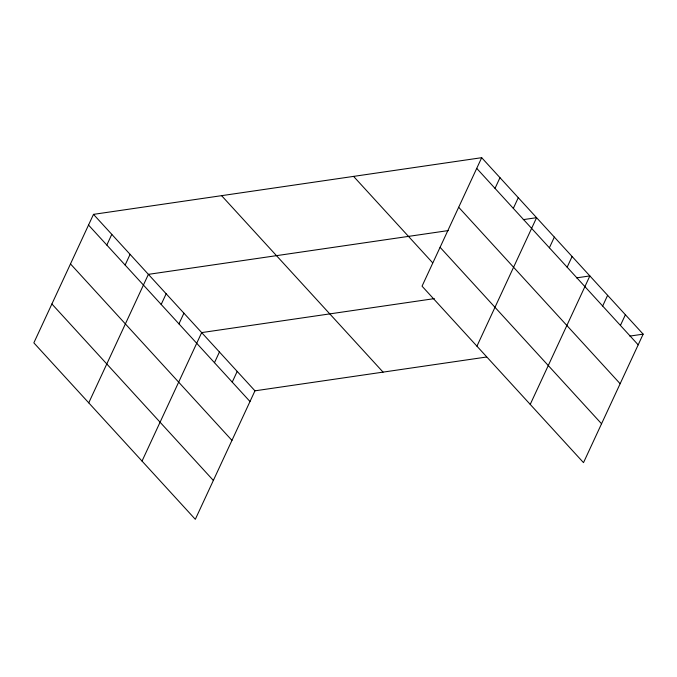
<?xml version="1.0" encoding="UTF-8"?>
<svg xmlns="http://www.w3.org/2000/svg" width="677" height="677" viewBox="0 0 677 677"><rect width="100%" height="100%" fill="white"/><g stroke="black" fill="none" stroke-linecap="round" stroke-linejoin="round"><path stroke-width="1.02" d="M481.685 157.69L422.042 286.176L583.506 462.636L643.15 334.15L481.685 157.69L93.494 214.364L33.85 342.85L195.315 519.31L254.958 390.824L486.619 357.007M106.831 245.049L111.79 234.36M125.127 265.045L130.094 254.357M88.746 402.84L148.39 274.354L448.445 230.552M161.185 304.455L166.153 293.767M178.948 323.868L183.916 313.18M142.035 461.079L201.67 332.593L434.346 298.625M214.474 362.694L219.433 352.006M232.236 382.099L237.195 371.411M495.022 188.375L499.981 177.687M513.318 208.381L518.286 197.692M476.938 346.175L536.582 217.689L523.262 219.636M549.385 247.79L554.345 237.102M567.14 267.203L572.107 256.507M530.226 404.406L589.87 275.92L576.542 277.866M602.665 306.021L607.624 295.333M620.428 325.434L625.387 314.746M629.83 336.097L643.15 334.15M476.726 168.378L638.191 344.847M458.676 207.255L620.14 383.715M440.084 247.3L601.557 423.768M353.58 176.392L432.637 262.786M221.591 195.661L383.064 372.122M93.494 214.364L254.958 390.824M88.526 225.052L249.991 401.512M70.484 263.92L231.949 440.388M51.892 303.973L213.357 480.433"/></g></svg>
